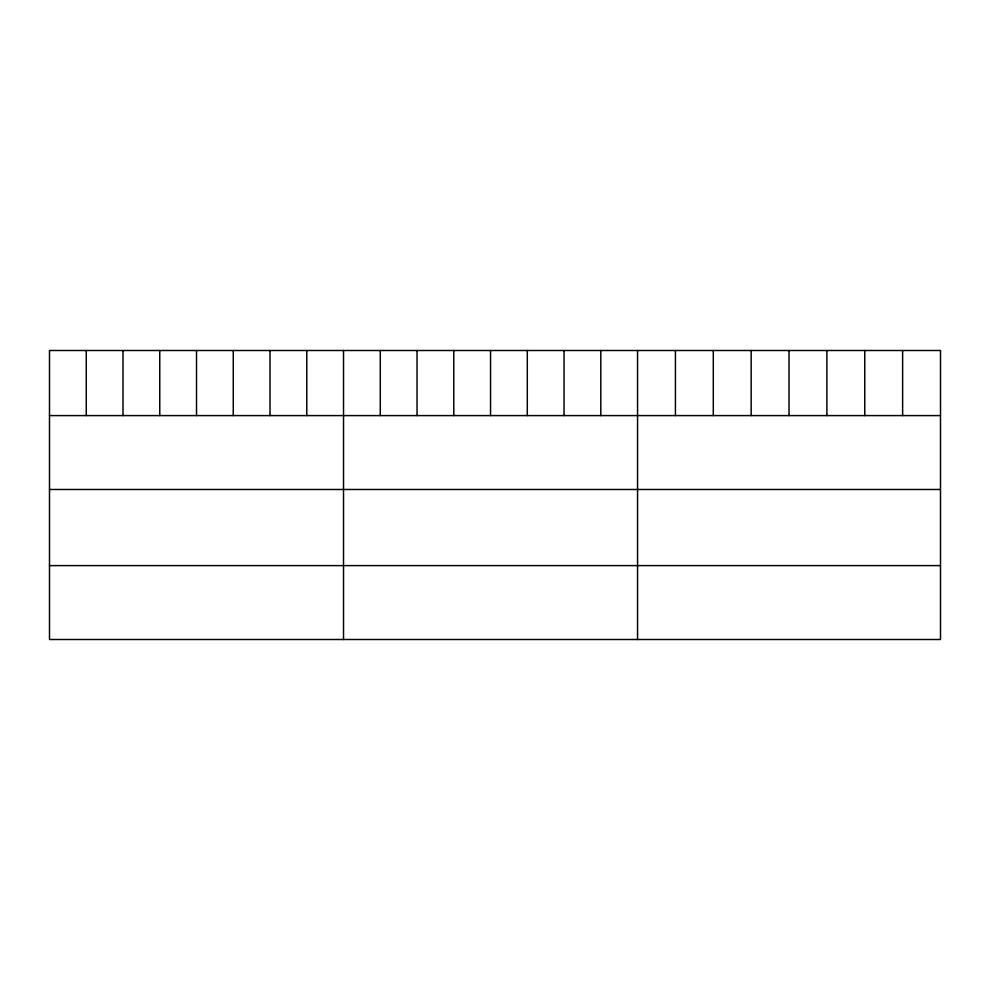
<?xml version="1.0" encoding="UTF-8"?>
<svg xmlns="http://www.w3.org/2000/svg" width="990" height="990" viewBox="0 0 990 990"><rect width="100%" height="100%" fill="white"/><g stroke="black" fill="none" stroke-linecap="round" stroke-linejoin="round"><path stroke-width="1.49" d="M940.5 415.59L940.5 639.503L49.5 639.503L49.5 350.497L940.5 350.497L940.5 415.59L49.5 415.59M49.5 489.481L940.5 489.481M49.5 565.612L940.5 565.612M902.633 350.497L902.633 415.59M864.765 350.497L864.765 415.59M826.898 350.497L826.898 415.59M789.03 350.497L789.03 415.59M751.163 350.497L751.163 415.59M713.295 350.497L713.295 415.59M675.428 350.497L675.428 415.59M637.56 350.497L637.56 639.503M600.806 350.497L600.806 415.59M564.053 350.497L564.053 415.59M527.299 350.497L527.299 415.59M490.545 350.497L490.545 415.59M453.791 350.497L453.791 415.59M417.038 350.497L417.038 415.59M380.284 350.497L380.284 415.59M343.53 350.497L343.53 639.503M306.776 350.497L306.776 415.59M270.022 350.497L270.022 415.59M233.269 350.497L233.269 415.59M196.515 350.497L196.515 415.59M159.761 350.497L159.761 415.59M123.008 350.497L123.008 415.59M86.254 350.497L86.254 415.59"/></g></svg>
